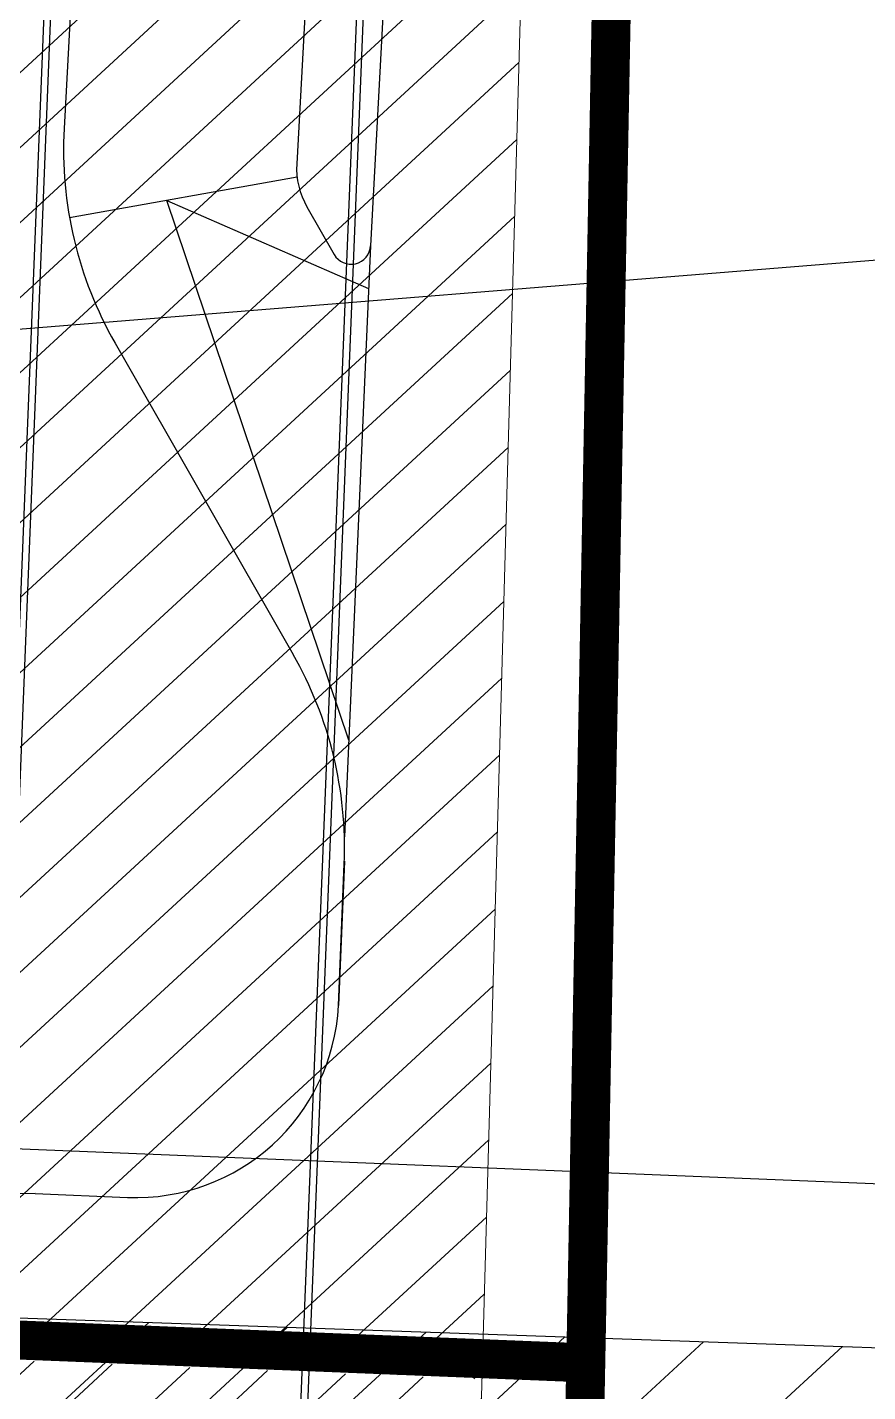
# Model space of a CAD drawing. Extents: x -678889171 to 586587, y -792238163 to 335485.
# Drawn here: x -678706508 to -678695743, y -792110484 to -792092997 of the extents above; entities that cross this region are included whole.
import ezdxf
from ezdxf.enums import TextEntityAlignment as Align

# ---------------------------------------------------------------- set-up
doc = ezdxf.new("R2010")
doc.units = 0
doc.header["$MEASUREMENT"] = 0
for name, color, linetype in [('A-ANNO-LEGN', 252, 'Continuous'), ('A-FLOR-PATT', 252, 'Continuous'), ('A-SITE-PATT', 252, 'Continuous'), ('A-WALL', 252, 'Continuous')]:
    doc.layers.add(name, color=color, linetype=linetype)
for name, color, linetype, lineweight in [('BASEMENT3 LAYOUT$0$A-TABL-TEXT', 252, 'Continuous', 30), ('BASEMENT3 LAYOUT$0$HATCH1', 252, 'Continuous', 15), ('BASEMENT3 LAYOUT$0$HATCH3', 252, 'Continuous', 15), ('BASEMENT3 LAYOUT$0$HATCH5', 252, 'Continuous', 15)]:
    doc.layers.add(name, color=color, linetype=linetype, lineweight=lineweight)
doc.styles.add('Ground floor Towers$0$$Bas01-Rname$0$EN-SC', font='swissc.ttf')
doc.styles.add('Ground floor Towers$0$$Bas01-Rname$0$EN-SCL', font='swisscl.ttf')
doc.styles.add('Ground floor Towers$0$04-Ground Floor$0$V2-lower ground$0$LEVEL  FOR LICENSE LOWER GR$0$$LG- LEVEL$0$AR-SR', font='sarb.shx')

# ---------------------------------------------------------------- blocks, each defined once
blk = doc.blocks.new('A$C61C61320')
at = {"layer": 'BASEMENT3 LAYOUT$0$HATCH3'}
h = blk.add_hatch(dxfattribs=at)
h.set_pattern_fill('JIS_WOOD', color=256, scale=1000, style=0)
h.set_pattern_definition([(45, (-845711.5632553247, -468029.5931597503), (-499.9999991609842, 499.9999991609843), [])])
h.paths.add_polyline_path([(11086.00013759569, -61354.85490543771), (12440.74077330553, -169431.9252005816), (-18168.17453308101, -169031.9252005816), (-24087.31416799291, -98540.68329571502), (-23668.41511030192, -60233.84526748693)])
at = {"layer": 'BASEMENT3 LAYOUT$0$HATCH5'}
h = blk.add_hatch(dxfattribs=at)
h.set_pattern_fill('JIS_WOOD', color=256, scale=1000, style=0)
h.set_pattern_definition([(45, (-845680.2949388556, -470481.0696760565), (-499.9999991609842, 499.9999991609843), [])])
h.paths.add_polyline_path([(12440.74077330553, -169431.9252005816), (13408.27617370361, -243253.7315873399), (7111.185080291936, -248399.4795461658), (-61957.46107163071, -237877.8060760189), (-55832.26724016038, -200866.3395951205), (-20860.02674167091, -206712.4958959252), (-20783.43353955913, -208437.764712235), (-16504.6553898881, -208719.7022090854), (-18718.17453308101, -208569.0044804074), (-18168.17453308101, -169431.9252005816)])
at = {"layer": 'BASEMENT3 LAYOUT$0$A-TABL-TEXT', "const_width": 500}
blk.add_lwpolyline([(-88972.05171104963, 22775.97554144054), (13087.40149203665, 22211.71815820993), (12977.94017466274, -133203.5437077869), (15397.77637988678, -244279.008176838), (7656.957292334409, -250604.5168011433), (-62676.49176812707, -239864.7054035134), (-80695.52998699364, -235653.5139011407), (-118847.6494075342, -234162.0357504327), (-129624.8318891085, -222084.4801378573), (-129624.8318891085, -153058.7582305309), (-104567.4960696057, -152628.6520064768), (-88972.05156734609, -151257.049707202)], close=True, dxfattribs=at)
blk.add_lwpolyline([(-18366.52757382521, -169175.8277843925), (12361.09125100239, -169167.4507841228)], dxfattribs=at)
at = {"layer": 'BASEMENT3 LAYOUT$0$HATCH1'}
blk.add_lwpolyline([(11086.00013759569, -61354.85490543771), (13356.72713802033, -242506.5197902631)], dxfattribs=at)
blk = doc.blocks.new('2')
at = {"layer": 'BASEMENT3 LAYOUT$0$A-TABL-TEXT', "const_width": 500}
blk.add_lwpolyline([(28948.80459054373, 254973.3362460719), (131008.25779363, 254409.0788628413), (130898.7964762561, 98993.81699684449), (133318.6326814801, -12081.64747220662), (125577.8135939278, -18407.15609651199), (55244.36453346629, -7667.34469888208), (37225.32631459972, -3456.153196509345), (-926.7931059408002, -1964.675045801327), (-11703.97558751516, 10112.88056677405), (-11703.97558751516, 79138.60247410042), (13353.36023198767, 79568.70869815454), (28948.80473424727, 80940.3109974293)], close=True, dxfattribs=at)
blk.add_lwpolyline([(99554.32872776815, 63021.53292023888), (131682.2803990372, 63030.29168092733)], dxfattribs=at)
at = {"layer": 'BASEMENT3 LAYOUT$0$HATCH1'}
blk.add_lwpolyline([(129006.8564391891, 170842.5057991936), (131277.5834396137, -10309.15908563172)], dxfattribs=at)
blk = doc.blocks.new('GR')
at = {"layer": 'A-FLOR-PATT'}
for p, q in [((97925.38820132322, 254155.0155224098), (98088.60304129496, -906.4284806062933)), ((97867.46118741872, 253926.1236963508), (97988.3910691227, -858.8572207217067)), ((93925.82694351109, 253468.0982075394), (94085.65867057705, 3693.56110051967)), ((93867.77980905012, 253253.876272934), (93986.20065903949, 3755.128903121513)), ((98403.11472433337, 104482.4370133716), (98243.79149112648, 92386.15139931519)), ((97392.76751616356, 103703.4320618706), (97256.99224871561, 93394.97684590305)), ((94386.79377626165, 103269.6442875984), (94261.13327406751, 93729.13161815505)), ((38263.88568639616, 84371.27571807358), (113260, 93510)), ((97269.34892496746, 93224.54271090784), (94377.80745098296, 92587.47252930244)), ((98221.47713980264, 86043.66751532059), (95612.91379362885, 92859.5936208001)), ((95612.91379362885, 92859.5936208001), (98241.86561593768, 91838.75335173994)), ((97409.623312529, 92850.6637581895), (97781.99262191134, 92256.65818251195)), ((98243.79149112648, 92386.15139931519), (98217.12146206766, 84805.63843542495)), ((95024.28859313444, 91007.56617958732), (97465.67899548842, 87113.04674722749)), ((95024.28859313444, 91007.56617958732), (97465.67899548842, 87113.04674722749)), ((98229.14346779641, 84492.61549976391), (98229.26796286996, 82639.38577646327)), ((98229.26796287044, 82639.38577650054), (98229.26796287044, 84457.33185991134)), ((98229.26796287042, 82639.38577650057), (98229.26796287042, 84457.33185991133)), ((113465, 80635), (49090.70326786811, 80635)), ((94444.50858227408, 80073.62806315301), (95629.49345999432, 80073.62806315301))]:
    blk.add_line(p, q, dxfattribs=at)
for centre, radius, start, end in [((687457.6315433222, 163499.1463224945), 607150.2507543757, 171.117562181745, 188.0887984813754), ((687457.6315433218, 163499.1463224948), 599650.2507543752, 171.0076615978963, 188.0887984813754), ((99260.69962575242, 93663.28106690347), 5000, 179.2453864510157, 212.0827137828269), ((98256.9055190526, 93381.80673565273), 1000, 179.2453864510157, 212.0827137828269), ((97993.81317354224, 92389.44392687776), 250, 212.0827137828269, 359.2453864510156), ((93229.26796287044, 84457.33185991134), 5000, 0, 32.08271378282707), ((93229.26796287044, 84457.33185991134), 5000, 0, 32.08271378282707), ((95629.49345999432, 82673.62806315301), 2600, 270, 359.2453864501581), ((94851.61172302409, 69205.06380906327), 10876.18600027076, 92.14512163575635, 174.2752214821238)]:
    blk.add_arc(centre, radius, start, end, dxfattribs=at)
at = {"layer": 'A-FLOR-PATT', "style": 'Ground floor Towers$0$04-Ground Floor$0$V2-lower ground$0$LEVEL  FOR LICENSE LOWER GR$0$$LG- LEVEL$0$AR-SR', "flags": 12}
for tag, p in [('L', (30296.07288644527, 72859.53473235783)), ('P', (30237.50458115668, 72203.99769414036))]:
    blk.add_attdef(tag, text='', height=500, dxfattribs=at).set_placement(p, align=Align.RIGHT)
at = {"layer": 'A-FLOR-PATT'}
for tag, p, height, style in [('N', (85492.25876324323, 56633.4995742733), 250, 'Ground floor Towers$0$$Bas01-Rname$0$EN-SC'), ('N', (89389.48149106537, 56633.4995742733), 250, 'Ground floor Towers$0$$Bas01-Rname$0$EN-SC'), ('N', (94597.61363499537, 56633.4995742733), 250, 'Ground floor Towers$0$$Bas01-Rname$0$EN-SC'), ('AN', (85922.66280553787, 56313.08159666645), 200, 'Ground floor Towers$0$$Bas01-Rname$0$EN-SCL'), ('AN', (89819.88553336001, 56313.08159666645), 200, 'Ground floor Towers$0$$Bas01-Rname$0$EN-SCL'), ('AN', (95028.01767729002, 56313.08159666645), 200, 'Ground floor Towers$0$$Bas01-Rname$0$EN-SCL'), ('SN', (85299.47460008037, 56025.08594095582), 200, 'Ground floor Towers$0$$Bas01-Rname$0$EN-SCL'), ('F', (85927.04975899268, 56008.67972904726), 200, 'Ground floor Towers$0$$Bas01-Rname$0$EN-SCL'), ('SN', (89196.69732790251, 56025.08594095582), 200, 'Ground floor Towers$0$$Bas01-Rname$0$EN-SCL'), ('F', (89824.27248681482, 56008.67972904726), 200, 'Ground floor Towers$0$$Bas01-Rname$0$EN-SCL'), ('SN', (94404.82947183252, 56025.08594095582), 200, 'Ground floor Towers$0$$Bas01-Rname$0$EN-SCL'), ('F', (95032.40463074483, 56008.67972904726), 200, 'Ground floor Towers$0$$Bas01-Rname$0$EN-SCL')]:
    blk.add_attdef(tag, p, '', height=height, dxfattribs=dict(at, style=style))
at = {"layer": 'A-FLOR-PATT', "style": 'Ground floor Towers$0$$Bas01-Rname$0$EN-SCL', "width": 0.8}
for p in [(85305.16036184286, 56295.1433535593), (89202.383089665, 56295.1433535593), (94410.51523359501, 56295.1433535593)]:
    blk.add_attdef('FN', p, '', height=250, dxfattribs=at)

msp = doc.modelspace()

# ---------------------------------------------------------------- block references
at = {"layer": 'A-SITE-PATT', "rotation": 357.6731745000001}
for name, p in [('2', (-678833487.1858103, -792167746.3685482, -212772)), ('A$C61C61320', (-678706236.4347705, -791940527.995869, -212772))]:
    msp.add_blockref(name, p, dxfattribs=at)

# ---------------------------------------------------------------- next in the draw order: block references
at = {"layer": 'A-WALL', "rotation": 357.6731745000001}
msp.add_blockref('GR', (-678804025.0995113, -792184118.4910543, -212772), dxfattribs=at)

# ---------------------------------------------------------------- next in the draw order: hatches: boundary and pattern name
at = {"layer": 'A-ANNO-LEGN'}
h = msp.add_hatch(dxfattribs=at)
h.set_pattern_fill('ANSI31', color=256, scale=10000, angle=-2.326825500000001)
h.set_pattern_definition([(42.6731745, (-679564563.7146958, -792179516.537627), (-847.2693918303064, 919.0400305032981), [])])
h.paths.add_polyline_path([(-678777672.8996642, -792179735.1176345), (-678770187.1392597, -792139007.139102), (-678733063.7379951, -792148537.2472874), (-678731444.0167841, -792108675.140868), (-678688692.2204224, -792110162.0728618), (-678692240.0211401, -792193145.4692618), (-678709626.0473782, -792200229.2193018), (-678779081.755804, -792187036.6399584)])

# ---------------------------------------------------------------- next in the draw order: linework, layer by layer
at = {"layer": 'A-ANNO-LEGN', "elevation": -212772}
msp.add_lwpolyline([(-678777672.8996642, -792179735.1176345), (-678770187.1392597, -792139007.139102), (-678733063.7379951, -792148537.2472874), (-678731444.0167841, -792108675.140868), (-678688692.2204224, -792110162.0728618), (-678692240.0211401, -792193145.4692618), (-678709626.0473782, -792200229.2193018), (-678779081.755804, -792187036.6399584)], close=True, dxfattribs=at)

doc.saveas('drawing.dxf')
